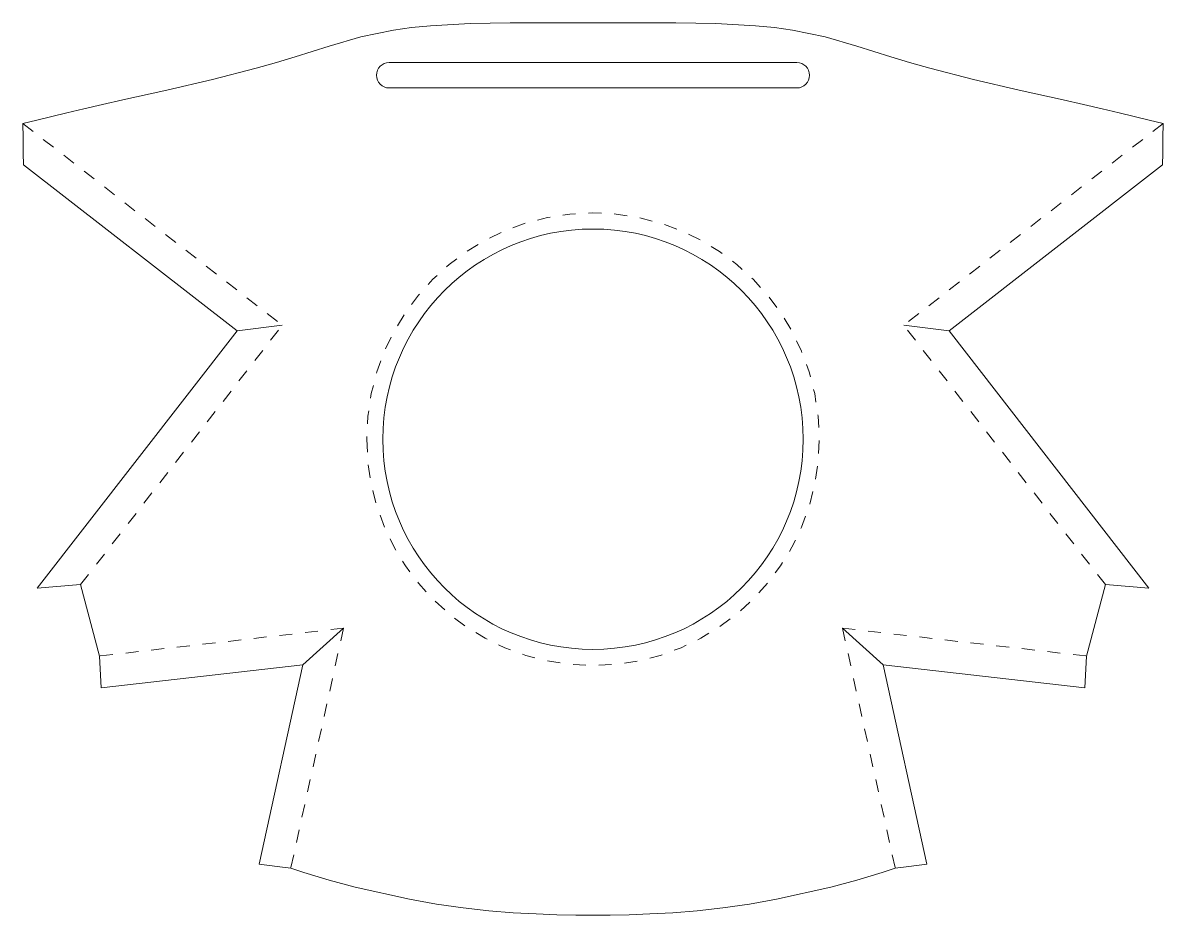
# Model space of a CAD drawing. Header units: inches. Extents: x -0.16 to 8.68, y 2.04 to 8.96.
import ezdxf

# ---------------------------------------------------------------- set-up
doc = ezdxf.new("R2010")
doc.units = ezdxf.units.IN
doc.header["$MEASUREMENT"] = 0
for name, pattern in [('AI-Linetype-1', [0.166667, 0.083333, -0.083333]), ('AI-Linetype-2', [0.166667, 0.083333, -0.083333]), ('AI-Linetype-3', [0.166667, 0.083333, -0.083333]), ('AI-Linetype-4', [0.166667, 0.083333, -0.083333]), ('AI-Linetype-5', [0.166667, 0.083333, -0.083333]), ('AI-Linetype-6', [0.166667, 0.083333, -0.083333]), ('AI-Linetype-7', [0.166667, 0.083333, -0.083333]), ('AI-Linetype-8', [0.166667, 0.083333, -0.083333]), ('AI-Linetype-9', [0.166667, 0.083333, -0.083333])]:
    doc.linetypes.add(name, pattern=pattern)

# ---------------------------------------------------------------- blocks, each defined once
blk = doc.blocks.new('block 2')
at = {"color": 9, "lineweight": 9, "true_color": 0xbfbfbf}
blk.add_lwpolyline([(4.2569, 8.6509), (5.8372, 8.6509)], dxfattribs=at)
blk = doc.blocks.new('block 3')
at = {"color": 9, "lineweight": 9, "true_color": 0xbfbfbf}
blk.add_lwpolyline([(4.2569, 8.4541), (5.8372, 8.4541)], dxfattribs=at)
blk = doc.blocks.new('block 4')
at = {"color": 9, "lineweight": 9, "true_color": 0xbfbfbf}
blk.add_open_spline([(5.8372, 8.4541), (5.8916, 8.4541), (5.9356, 8.4981), (5.9356, 8.5525), (5.9356, 8.6069), (5.8916, 8.6509), (5.8372, 8.6509)], degree=3, knots=[0, 0, 0, 0, 1, 1, 1, 2, 2, 2, 2], dxfattribs=at)
blk = doc.blocks.new('block 5')
at = {"color": 7, "lineweight": 9, "true_color": 0xffffff}
blk.add_open_spline([(2.6275, 5.7309), (2.6275, 6.6308), (3.357, 7.3604), (4.2569, 7.3604), (5.1569, 7.3604), (5.8864, 6.6308), (5.8864, 5.7309), (5.8864, 4.831), (5.1569, 4.1015), (4.2569, 4.1015), (3.357, 4.1015), (2.6275, 4.831), (2.6275, 5.7309), (2.6275, 5.7309), (2.6275, 5.7309), (2.6275, 5.7309)], degree=3, knots=[0, 0, 0, 0, 1, 1, 1, 2, 2, 2, 3, 3, 3, 4, 4, 4, 5, 5, 5, 5], dxfattribs=at)
blk = doc.blocks.new('block 6')
at = {"color": 7, "linetype": 'AI-Linetype-1', "lineweight": 9, "true_color": 0xffffff}
blk.add_open_spline([(2.5025, 5.7309), (2.5025, 6.6999), (3.288, 7.4854), (4.2569, 7.4854), (5.2259, 7.4854), (6.0114, 6.6999), (6.0114, 5.7309), (6.0114, 4.762), (5.2259, 3.9765), (4.2569, 3.9765), (3.288, 3.9765), (2.5025, 4.762), (2.5025, 5.7309), (2.5025, 5.7309), (2.5025, 5.7309), (2.5025, 5.7309)], degree=3, knots=[0, 0, 0, 0, 1, 1, 1, 2, 2, 2, 3, 3, 3, 4, 4, 4, 5, 5, 5, 5], dxfattribs=at)
blk = doc.blocks.new('block 7')
at = {"color": 9, "lineweight": 9, "true_color": 0xbfbfbf}
blk.add_lwpolyline([(4.2569, 8.6509), (2.6767, 8.6509)], dxfattribs=at)
blk = doc.blocks.new('block 8')
at = {"color": 9, "lineweight": 9, "true_color": 0xbfbfbf}
blk.add_lwpolyline([(4.2569, 8.4541), (2.6767, 8.4541)], dxfattribs=at)
blk = doc.blocks.new('block 9')
at = {"color": 9, "lineweight": 9, "true_color": 0xbfbfbf}
blk.add_open_spline([(2.6767, 8.6509), (2.6223, 8.6509), (2.5782, 8.6069), (2.5782, 8.5525), (2.5782, 8.4981), (2.6223, 8.4541), (2.6767, 8.4541)], degree=3, knots=[0, 0, 0, 0, 1, 1, 1, 2, 2, 2, 2], dxfattribs=at)
blk = doc.blocks.new('block 11')
at = {"color": 7, "lineweight": 9, "true_color": 0xffffff}
blk.add_lwpolyline([(4.2569, 8.9587), (4.3244, 8.9588), (4.4085, 8.9587), (4.5093, 8.9586), (4.6259, 8.9584), (4.757, 8.9582), (4.9002, 8.9576), (5.2082, 8.9525), (5.518, 8.9364), (5.6648, 8.9221), (5.8034, 8.9029), (6.0582, 8.849), (6.3021, 8.7776), (6.5651, 8.6947), (6.711, 8.6511), (6.8676, 8.6072), (7.2067, 8.5204), (7.5611, 8.4378), (7.9019, 8.3615), (8.0589, 8.3261), (8.204, 8.2927), (8.3357, 8.2612), (8.4534, 8.2317), (8.5688, 8.2038), (8.6779, 8.1788)], dxfattribs=at)
blk = doc.blocks.new('block 12')
at = {"color": 7, "lineweight": 9, "true_color": 0xffffff}
blk.add_lwpolyline([(8.6736, 7.8584), (7.0172, 6.5702)], dxfattribs=at)
blk = doc.blocks.new('block 13')
at = {"color": 7, "lineweight": 9, "true_color": 0xffffff}
blk.add_lwpolyline([(7.0172, 6.5702), (8.5669, 4.5775)], dxfattribs=at)
blk = doc.blocks.new('block 14')
at = {"color": 7, "lineweight": 9, "true_color": 0xffffff}
blk.add_lwpolyline([(8.5669, 4.5775), (8.2299, 4.6036)], dxfattribs=at)
blk = doc.blocks.new('block 15')
at = {"color": 7, "linetype": 'AI-Linetype-2', "lineweight": 9, "true_color": 0xffffff}
blk.add_lwpolyline([(8.2299, 4.6036), (6.6664, 6.6141)], dxfattribs=at)
blk = doc.blocks.new('block 16')
at = {"color": 7, "lineweight": 9, "true_color": 0xffffff}
blk.add_lwpolyline([(7.0172, 6.5702), (6.6664, 6.6141)], dxfattribs=at)
blk = doc.blocks.new('block 17')
at = {"color": 7, "lineweight": 9, "true_color": 0xffffff}
blk.add_lwpolyline([(8.2299, 4.6036), (8.084, 4.0501)], dxfattribs=at)
blk = doc.blocks.new('block 18')
at = {"color": 7, "lineweight": 9, "true_color": 0xffffff}
blk.add_lwpolyline([(8.084, 4.0501), (8.0704, 3.8046)], dxfattribs=at)
blk = doc.blocks.new('block 19')
at = {"color": 7, "lineweight": 9, "true_color": 0xffffff}
blk.add_lwpolyline([(8.0704, 3.8046), (6.5071, 3.9829)], dxfattribs=at)
blk = doc.blocks.new('block 20')
at = {"color": 7, "lineweight": 9, "true_color": 0xffffff}
blk.add_lwpolyline([(6.6003, 2.4054), (6.4995, 2.3721), (6.3037, 2.3133), (6.1002, 2.2582), (5.6803, 2.1643), (5.4697, 2.1275), (5.2632, 2.0982), (5.0639, 2.0762), (4.875, 2.0606), (4.6987, 2.0506), (4.5366, 2.0448), (4.3894, 2.0421), (4.2569, 2.0413)], dxfattribs=at)
blk = doc.blocks.new('block 22')
at = {"color": 7, "lineweight": 9, "true_color": 0xffffff}
blk.add_lwpolyline([(6.5071, 3.9829), (6.8447, 2.4372)], dxfattribs=at)
blk = doc.blocks.new('block 23')
at = {"color": 7, "linetype": 'AI-Linetype-3', "lineweight": 9, "true_color": 0xffffff}
blk.add_lwpolyline([(6.1912, 4.266), (6.6003, 2.4054)], dxfattribs=at)
blk = doc.blocks.new('block 21')
for name in ['block 23', 'block 22']:
    blk.add_blockref(name, (0, 0))
blk = doc.blocks.new('block 24')
at = {"color": 7, "linetype": 'AI-Linetype-4', "lineweight": 9, "true_color": 0xffffff}
blk.add_lwpolyline([(8.6767, 8.1779), (6.6664, 6.6141)], dxfattribs=at)
blk = doc.blocks.new('block 25')
at = {"color": 7, "linetype": 'AI-Linetype-5', "lineweight": 9, "true_color": 0xffffff}
blk.add_lwpolyline([(6.1912, 4.266), (8.084, 4.0501)], dxfattribs=at)
blk = doc.blocks.new('block 26')
at = {"color": 7, "lineweight": 9, "true_color": 0xffffff}
blk.add_lwpolyline([(8.6736, 7.8584), (8.674, 7.9481), (8.6754, 8.0668), (8.6779, 8.1788)], dxfattribs=at)
blk = doc.blocks.new('block 27')
at = {"color": 7, "lineweight": 9, "true_color": 0xffffff}
blk.add_lwpolyline([(6.6003, 2.4054), (6.7058, 2.4174), (6.8447, 2.4372)], dxfattribs=at)
blk = doc.blocks.new('block 10')
at = {"color": 7, "lineweight": 9, "true_color": 0xffffff}
blk.add_lwpolyline([(6.1912, 4.266), (6.5071, 3.9829)], dxfattribs=at)
for name in ['block 11', 'block 24', 'block 26', 'block 12', 'block 15', 'block 16', 'block 13', 'block 17', 'block 14', 'block 21', 'block 25', 'block 19', 'block 18', 'block 20', 'block 27']:
    blk.add_blockref(name, (0, 0))
blk = doc.blocks.new('block 29')
at = {"color": 7, "lineweight": 9, "true_color": 0xffffff}
blk.add_lwpolyline([(4.2569, 8.9587), (4.1895, 8.9588), (4.1053, 8.9587), (4.0046, 8.9586), (3.8879, 8.9584), (3.7568, 8.9582), (3.6137, 8.9576), (3.3057, 8.9525), (2.9959, 8.9364), (2.8491, 8.9221), (2.7105, 8.9029), (2.4557, 8.849), (2.2118, 8.7776), (1.9488, 8.6947), (1.8029, 8.6511), (1.6463, 8.6072), (1.3072, 8.5204), (0.9528, 8.4378), (0.612, 8.3615), (0.455, 8.3261), (0.3099, 8.2927), (0.1782, 8.2612), (0.0605, 8.2317), (-0.0549, 8.2038), (-0.1641, 8.1788)], dxfattribs=at)
blk = doc.blocks.new('block 30')
at = {"color": 7, "lineweight": 9, "true_color": 0xffffff}
blk.add_lwpolyline([(-0.1597, 7.8584), (1.4967, 6.5702)], dxfattribs=at)
blk = doc.blocks.new('block 31')
at = {"color": 7, "lineweight": 9, "true_color": 0xffffff}
blk.add_lwpolyline([(1.4967, 6.5702), (-0.053, 4.5775)], dxfattribs=at)
blk = doc.blocks.new('block 32')
at = {"color": 7, "lineweight": 9, "true_color": 0xffffff}
blk.add_lwpolyline([(-0.053, 4.5775), (0.284, 4.6036)], dxfattribs=at)
blk = doc.blocks.new('block 33')
at = {"color": 7, "linetype": 'AI-Linetype-6', "lineweight": 9, "true_color": 0xffffff}
blk.add_lwpolyline([(0.284, 4.6036), (1.8475, 6.6141)], dxfattribs=at)
blk = doc.blocks.new('block 34')
at = {"color": 7, "lineweight": 9, "true_color": 0xffffff}
blk.add_lwpolyline([(1.4967, 6.5702), (1.8475, 6.6141)], dxfattribs=at)
blk = doc.blocks.new('block 35')
at = {"color": 7, "lineweight": 9, "true_color": 0xffffff}
blk.add_lwpolyline([(0.284, 4.6036), (0.4299, 4.0501)], dxfattribs=at)
blk = doc.blocks.new('block 36')
at = {"color": 7, "lineweight": 9, "true_color": 0xffffff}
blk.add_lwpolyline([(0.4299, 4.0501), (0.4435, 3.8046)], dxfattribs=at)
blk = doc.blocks.new('block 37')
at = {"color": 7, "lineweight": 9, "true_color": 0xffffff}
blk.add_lwpolyline([(0.4435, 3.8046), (2.0068, 3.9829)], dxfattribs=at)
blk = doc.blocks.new('block 38')
at = {"color": 7, "lineweight": 9, "true_color": 0xffffff}
blk.add_lwpolyline([(1.9136, 2.4054), (2.0144, 2.3721), (2.2102, 2.3133), (2.4136, 2.2582), (2.8336, 2.1643), (3.0442, 2.1275), (3.2507, 2.0982), (3.45, 2.0762), (3.6389, 2.0606), (3.8152, 2.0506), (3.9773, 2.0448), (4.1245, 2.0421), (4.2569, 2.0413)], dxfattribs=at)
blk = doc.blocks.new('block 40')
at = {"color": 7, "lineweight": 9, "true_color": 0xffffff}
blk.add_lwpolyline([(2.0068, 3.9829), (1.6692, 2.4372)], dxfattribs=at)
blk = doc.blocks.new('block 41')
at = {"color": 7, "linetype": 'AI-Linetype-7', "lineweight": 9, "true_color": 0xffffff}
blk.add_lwpolyline([(2.3227, 4.266), (1.9136, 2.4054)], dxfattribs=at)
blk = doc.blocks.new('block 39')
for name in ['block 41', 'block 40']:
    blk.add_blockref(name, (0, 0))
blk = doc.blocks.new('block 42')
at = {"color": 7, "linetype": 'AI-Linetype-8', "lineweight": 9, "true_color": 0xffffff}
blk.add_lwpolyline([(-0.1628, 8.1779), (1.8475, 6.6141)], dxfattribs=at)
blk = doc.blocks.new('block 43')
at = {"color": 7, "linetype": 'AI-Linetype-9', "lineweight": 9, "true_color": 0xffffff}
blk.add_lwpolyline([(2.3227, 4.266), (0.4299, 4.0501)], dxfattribs=at)
blk = doc.blocks.new('block 44')
at = {"color": 7, "lineweight": 9, "true_color": 0xffffff}
blk.add_lwpolyline([(-0.1597, 7.8584), (-0.1601, 7.9481), (-0.1615, 8.0668), (-0.1641, 8.1788)], dxfattribs=at)
blk = doc.blocks.new('block 45')
at = {"color": 7, "lineweight": 9, "true_color": 0xffffff}
blk.add_lwpolyline([(1.9136, 2.4054), (1.808, 2.4174), (1.6692, 2.4372)], dxfattribs=at)
blk = doc.blocks.new('block 28')
at = {"color": 7, "lineweight": 9, "true_color": 0xffffff}
blk.add_lwpolyline([(2.3227, 4.266), (2.0068, 3.9829)], dxfattribs=at)
for name in ['block 29', 'block 44', 'block 42', 'block 30', 'block 31', 'block 33', 'block 34', 'block 32', 'block 35', 'block 43', 'block 39', 'block 36', 'block 37', 'block 45', 'block 38']:
    blk.add_blockref(name, (0, 0))

msp = doc.modelspace()

# ---------------------------------------------------------------- block references
for name in ['block 28', 'block 10', 'block 9', 'block 7', 'block 2', 'block 4', 'block 8', 'block 3', 'block 6', 'block 5']:
    msp.add_blockref(name, (0, 0))

doc.saveas('drawing.dxf')
